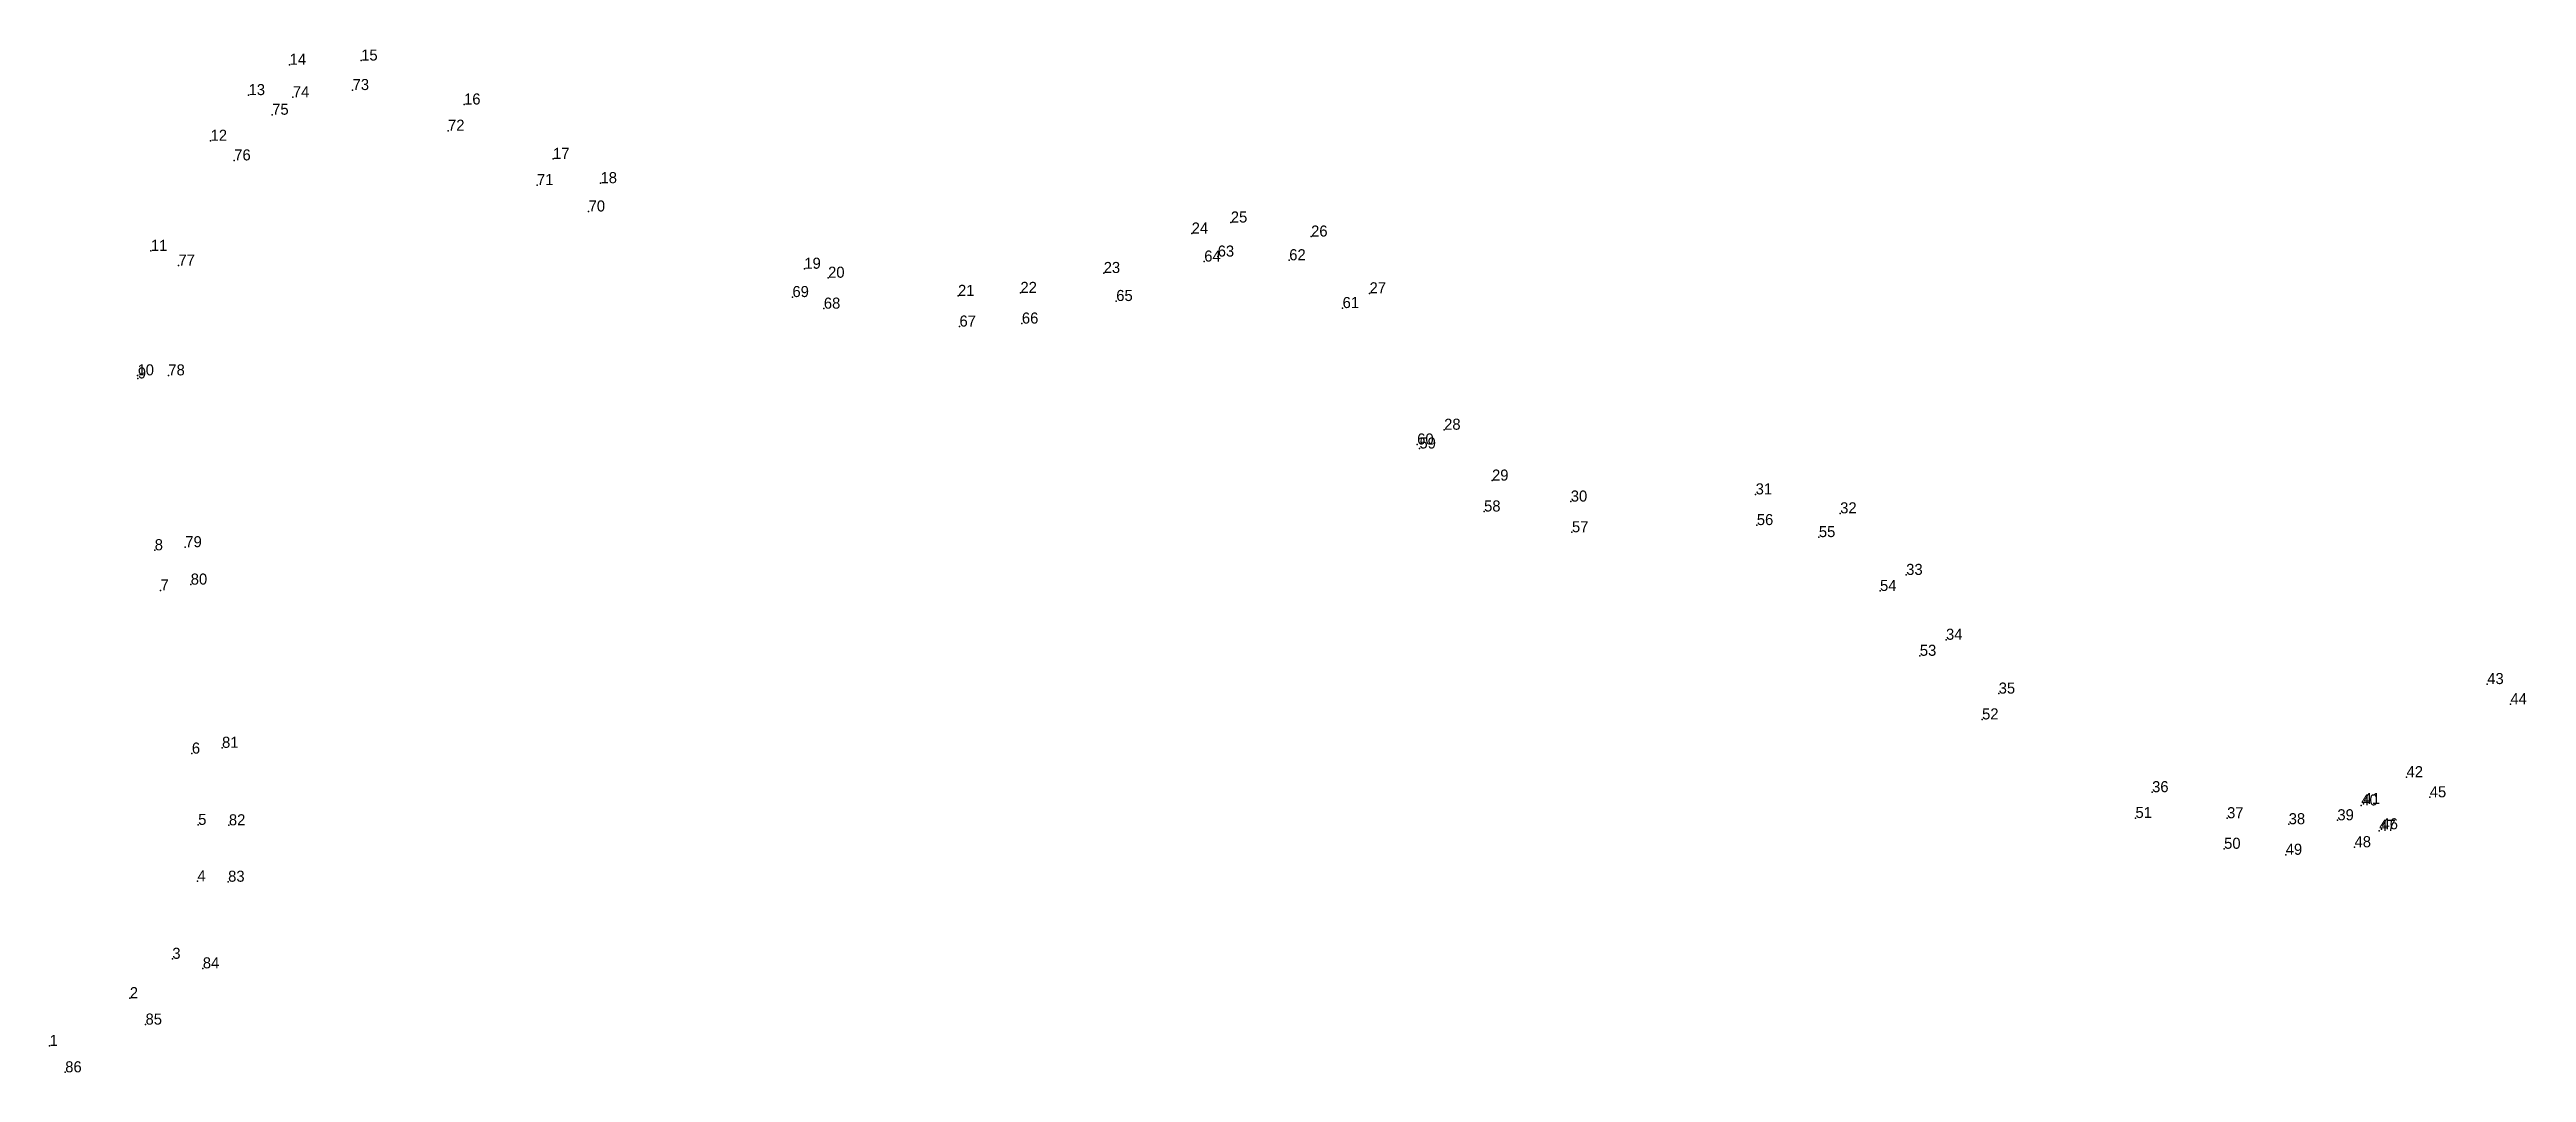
# Model space of a CAD drawing. Header units: metres. Extents: x 544015 to 545673, y 1852479 to 1852839.
# Drawn here: x 545270 to 545673.2, y 1852672.1 to 1852838.7 of the extents above.
import ezdxf

# ---------------------------------------------------------------- set-up
doc = ezdxf.new("R2010")
doc.units = ezdxf.units.M
doc.header["$MEASUREMENT"] = 0
doc.layers.add('Level 12', color=7, linetype='Continuous', lineweight=0)
doc.layers.add('Level 7', color=7, linetype='Continuous', lineweight=0)
doc.styles.add('Style-FmSimple', font='FmSimple.shx')

# ---------------------------------------------------------------- blocks, each defined once
blk = doc.blocks.new('DDCT')
at = {"layer": 'Level 7', "color": 3, "linetype": 'Continuous', "lineweight": 30}
blk.add_point((0, 0), dxfattribs=at)
blk = doc.blocks.new('SHMIA')
at = {"layer": 'Level 12', "color": 2, "linetype": 'Continuous', "lineweight": 0, "style": 'Style-FmSimple'}
blk.add_text('1', height=1.8, dxfattribs=at).set_placement((0, 0))
blk = doc.blocks.new('SHMIA_1')
at = {"layer": 'Level 12', "color": 2, "linetype": 'Continuous', "lineweight": 0, "style": 'Style-FmSimple'}
blk.add_text('2', height=1.8, dxfattribs=at).set_placement((0, 0))
blk = doc.blocks.new('SHMIA_2')
at = {"layer": 'Level 12', "color": 2, "linetype": 'Continuous', "lineweight": 0, "style": 'Style-FmSimple'}
blk.add_text('3', height=1.8, dxfattribs=at).set_placement((0, 0))
blk = doc.blocks.new('SHMIA_3')
at = {"layer": 'Level 12', "color": 2, "linetype": 'Continuous', "lineweight": 0, "style": 'Style-FmSimple'}
blk.add_text('4', height=1.8, dxfattribs=at).set_placement((0, 0))
blk = doc.blocks.new('SHMIA_4')
at = {"layer": 'Level 12', "color": 2, "linetype": 'Continuous', "lineweight": 0, "style": 'Style-FmSimple'}
blk.add_text('5', height=1.8, dxfattribs=at).set_placement((0, 0))
blk = doc.blocks.new('SHMIA_5')
at = {"layer": 'Level 12', "color": 2, "linetype": 'Continuous', "lineweight": 0, "style": 'Style-FmSimple'}
blk.add_text('6', height=1.8, dxfattribs=at).set_placement((0, 0))
blk = doc.blocks.new('SHMIA_6')
at = {"layer": 'Level 12', "color": 2, "linetype": 'Continuous', "lineweight": 0, "style": 'Style-FmSimple'}
blk.add_text('7', height=1.8, dxfattribs=at).set_placement((0, 0))
blk = doc.blocks.new('SHMIA_7')
at = {"layer": 'Level 12', "color": 2, "linetype": 'Continuous', "lineweight": 0, "style": 'Style-FmSimple'}
blk.add_text('8', height=1.8, dxfattribs=at).set_placement((0, 0))
blk = doc.blocks.new('SHMIA_8')
at = {"layer": 'Level 12', "color": 2, "linetype": 'Continuous', "lineweight": 0, "style": 'Style-FmSimple'}
blk.add_text('9', height=1.8, dxfattribs=at).set_placement((0, 0))
blk = doc.blocks.new('SHMIA_9')
at = {"layer": 'Level 12', "color": 2, "linetype": 'Continuous', "lineweight": 0, "style": 'Style-FmSimple'}
blk.add_text('10', height=1.8, dxfattribs=at).set_placement((0, 0))
blk = doc.blocks.new('SHMIA_10')
at = {"layer": 'Level 12', "color": 2, "linetype": 'Continuous', "lineweight": 0, "style": 'Style-FmSimple'}
blk.add_text('11', height=1.8, dxfattribs=at).set_placement((0, 0))
blk = doc.blocks.new('SHMIA_11')
at = {"layer": 'Level 12', "color": 2, "linetype": 'Continuous', "lineweight": 0, "style": 'Style-FmSimple'}
blk.add_text('12', height=1.8, dxfattribs=at).set_placement((0, 0))
blk = doc.blocks.new('SHMIA_12')
at = {"layer": 'Level 12', "color": 2, "linetype": 'Continuous', "lineweight": 0, "style": 'Style-FmSimple'}
blk.add_text('13', height=1.8, dxfattribs=at).set_placement((0, 0))
blk = doc.blocks.new('SHMIA_13')
at = {"layer": 'Level 12', "color": 2, "linetype": 'Continuous', "lineweight": 0, "style": 'Style-FmSimple'}
blk.add_text('14', height=1.8, dxfattribs=at).set_placement((0, 0))
blk = doc.blocks.new('SHMIA_14')
at = {"layer": 'Level 12', "color": 2, "linetype": 'Continuous', "lineweight": 0, "style": 'Style-FmSimple'}
blk.add_text('15', height=1.8, dxfattribs=at).set_placement((0, 0))
blk = doc.blocks.new('SHMIA_15')
at = {"layer": 'Level 12', "color": 2, "linetype": 'Continuous', "lineweight": 0, "style": 'Style-FmSimple'}
blk.add_text('16', height=1.8, dxfattribs=at).set_placement((0, 0))
blk = doc.blocks.new('SHMIA_16')
at = {"layer": 'Level 12', "color": 2, "linetype": 'Continuous', "lineweight": 0, "style": 'Style-FmSimple'}
blk.add_text('17', height=1.8, dxfattribs=at).set_placement((0, 0))
blk = doc.blocks.new('SHMIA_17')
at = {"layer": 'Level 12', "color": 2, "linetype": 'Continuous', "lineweight": 0, "style": 'Style-FmSimple'}
blk.add_text('18', height=1.8, dxfattribs=at).set_placement((0, 0))
blk = doc.blocks.new('SHMIA_18')
at = {"layer": 'Level 12', "color": 2, "linetype": 'Continuous', "lineweight": 0, "style": 'Style-FmSimple'}
blk.add_text('19', height=1.8, dxfattribs=at).set_placement((0, 0))
blk = doc.blocks.new('SHMIA_19')
at = {"layer": 'Level 12', "color": 2, "linetype": 'Continuous', "lineweight": 0, "style": 'Style-FmSimple'}
blk.add_text('20', height=1.8, dxfattribs=at).set_placement((0, 0))
blk = doc.blocks.new('SHMIA_20')
at = {"layer": 'Level 12', "color": 2, "linetype": 'Continuous', "lineweight": 0, "style": 'Style-FmSimple'}
blk.add_text('21', height=1.8, dxfattribs=at).set_placement((0, 0))
blk = doc.blocks.new('SHMIA_21')
at = {"layer": 'Level 12', "color": 2, "linetype": 'Continuous', "lineweight": 0, "style": 'Style-FmSimple'}
blk.add_text('22', height=1.8, dxfattribs=at).set_placement((0, 0))
blk = doc.blocks.new('SHMIA_22')
at = {"layer": 'Level 12', "color": 2, "linetype": 'Continuous', "lineweight": 0, "style": 'Style-FmSimple'}
blk.add_text('23', height=1.8, dxfattribs=at).set_placement((0, 0))
blk = doc.blocks.new('SHMIA_23')
at = {"layer": 'Level 12', "color": 2, "linetype": 'Continuous', "lineweight": 0, "style": 'Style-FmSimple'}
blk.add_text('24', height=1.8, dxfattribs=at).set_placement((0, 0))
blk = doc.blocks.new('SHMIA_24')
at = {"layer": 'Level 12', "color": 2, "linetype": 'Continuous', "lineweight": 0, "style": 'Style-FmSimple'}
blk.add_text('25', height=1.8, dxfattribs=at).set_placement((0, 0))
blk = doc.blocks.new('SHMIA_25')
at = {"layer": 'Level 12', "color": 2, "linetype": 'Continuous', "lineweight": 0, "style": 'Style-FmSimple'}
blk.add_text('26', height=1.8, dxfattribs=at).set_placement((0, 0))
blk = doc.blocks.new('SHMIA_26')
at = {"layer": 'Level 12', "color": 2, "linetype": 'Continuous', "lineweight": 0, "style": 'Style-FmSimple'}
blk.add_text('27', height=1.8, dxfattribs=at).set_placement((0, 0))
blk = doc.blocks.new('SHMIA_27')
at = {"layer": 'Level 12', "color": 2, "linetype": 'Continuous', "lineweight": 0, "style": 'Style-FmSimple'}
blk.add_text('28', height=1.8, dxfattribs=at).set_placement((0, 0))
blk = doc.blocks.new('SHMIA_28')
at = {"layer": 'Level 12', "color": 2, "linetype": 'Continuous', "lineweight": 0, "style": 'Style-FmSimple'}
blk.add_text('29', height=1.8, dxfattribs=at).set_placement((0, 0))
blk = doc.blocks.new('SHMIA_29')
at = {"layer": 'Level 12', "color": 2, "linetype": 'Continuous', "lineweight": 0, "style": 'Style-FmSimple'}
blk.add_text('30', height=1.8, dxfattribs=at).set_placement((0, 0))
blk = doc.blocks.new('SHMIA_30')
at = {"layer": 'Level 12', "color": 2, "linetype": 'Continuous', "lineweight": 0, "style": 'Style-FmSimple'}
blk.add_text('31', height=1.8, dxfattribs=at).set_placement((0, 0))
blk = doc.blocks.new('SHMIA_31')
at = {"layer": 'Level 12', "color": 2, "linetype": 'Continuous', "lineweight": 0, "style": 'Style-FmSimple'}
blk.add_text('32', height=1.8, dxfattribs=at).set_placement((0, 0))
blk = doc.blocks.new('SHMIA_32')
at = {"layer": 'Level 12', "color": 2, "linetype": 'Continuous', "lineweight": 0, "style": 'Style-FmSimple'}
blk.add_text('33', height=1.8, dxfattribs=at).set_placement((0, 0))
blk = doc.blocks.new('SHMIA_33')
at = {"layer": 'Level 12', "color": 2, "linetype": 'Continuous', "lineweight": 0, "style": 'Style-FmSimple'}
blk.add_text('34', height=1.8, dxfattribs=at).set_placement((0, 0))
blk = doc.blocks.new('SHMIA_34')
at = {"layer": 'Level 12', "color": 2, "linetype": 'Continuous', "lineweight": 0, "style": 'Style-FmSimple'}
blk.add_text('35', height=1.8, dxfattribs=at).set_placement((0, 0))
blk = doc.blocks.new('SHMIA_35')
at = {"layer": 'Level 12', "color": 2, "linetype": 'Continuous', "lineweight": 0, "style": 'Style-FmSimple'}
blk.add_text('36', height=1.8, dxfattribs=at).set_placement((0, 0))
blk = doc.blocks.new('SHMIA_36')
at = {"layer": 'Level 12', "color": 2, "linetype": 'Continuous', "lineweight": 0, "style": 'Style-FmSimple'}
blk.add_text('37', height=1.8, dxfattribs=at).set_placement((0, 0))
blk = doc.blocks.new('SHMIA_37')
at = {"layer": 'Level 12', "color": 2, "linetype": 'Continuous', "lineweight": 0, "style": 'Style-FmSimple'}
blk.add_text('38', height=1.8, dxfattribs=at).set_placement((0, 0))
blk = doc.blocks.new('SHMIA_38')
at = {"layer": 'Level 12', "color": 2, "linetype": 'Continuous', "lineweight": 0, "style": 'Style-FmSimple'}
blk.add_text('39', height=1.8, dxfattribs=at).set_placement((0, 0))
blk = doc.blocks.new('SHMIA_39')
at = {"layer": 'Level 12', "color": 2, "linetype": 'Continuous', "lineweight": 0, "style": 'Style-FmSimple'}
blk.add_text('40', height=1.8, dxfattribs=at).set_placement((0, 0))
blk = doc.blocks.new('SHMIA_40')
at = {"layer": 'Level 12', "color": 2, "linetype": 'Continuous', "lineweight": 0, "style": 'Style-FmSimple'}
blk.add_text('41', height=1.8, dxfattribs=at).set_placement((0, 0))
blk = doc.blocks.new('SHMIA_41')
at = {"layer": 'Level 12', "color": 2, "linetype": 'Continuous', "lineweight": 0, "style": 'Style-FmSimple'}
blk.add_text('42', height=1.8, dxfattribs=at).set_placement((0, 0))
blk = doc.blocks.new('SHMIA_42')
at = {"layer": 'Level 12', "color": 2, "linetype": 'Continuous', "lineweight": 0, "style": 'Style-FmSimple'}
blk.add_text('43', height=1.8, dxfattribs=at).set_placement((0, 0))
blk = doc.blocks.new('SHMIA_43')
at = {"layer": 'Level 12', "color": 2, "linetype": 'Continuous', "lineweight": 0, "style": 'Style-FmSimple'}
blk.add_text('44', height=1.8, dxfattribs=at).set_placement((0, 0))
blk = doc.blocks.new('SHMIA_44')
at = {"layer": 'Level 12', "color": 2, "linetype": 'Continuous', "lineweight": 0, "style": 'Style-FmSimple'}
blk.add_text('45', height=1.8, dxfattribs=at).set_placement((0, 0))
blk = doc.blocks.new('SHMIA_45')
at = {"layer": 'Level 12', "color": 2, "linetype": 'Continuous', "lineweight": 0, "style": 'Style-FmSimple'}
blk.add_text('46', height=1.8, dxfattribs=at).set_placement((0, 0))
blk = doc.blocks.new('SHMIA_46')
at = {"layer": 'Level 12', "color": 2, "linetype": 'Continuous', "lineweight": 0, "style": 'Style-FmSimple'}
blk.add_text('47', height=1.8, dxfattribs=at).set_placement((0, 0))
blk = doc.blocks.new('SHMIA_47')
at = {"layer": 'Level 12', "color": 2, "linetype": 'Continuous', "lineweight": 0, "style": 'Style-FmSimple'}
blk.add_text('48', height=1.8, dxfattribs=at).set_placement((0, 0))
blk = doc.blocks.new('SHMIA_48')
at = {"layer": 'Level 12', "color": 2, "linetype": 'Continuous', "lineweight": 0, "style": 'Style-FmSimple'}
blk.add_text('49', height=1.8, dxfattribs=at).set_placement((0, 0))
blk = doc.blocks.new('SHMIA_49')
at = {"layer": 'Level 12', "color": 2, "linetype": 'Continuous', "lineweight": 0, "style": 'Style-FmSimple'}
blk.add_text('50', height=1.8, dxfattribs=at).set_placement((0, 0))
blk = doc.blocks.new('SHMIA_50')
at = {"layer": 'Level 12', "color": 2, "linetype": 'Continuous', "lineweight": 0, "style": 'Style-FmSimple'}
blk.add_text('51', height=1.8, dxfattribs=at).set_placement((0, 0))
blk = doc.blocks.new('SHMIA_51')
at = {"layer": 'Level 12', "color": 2, "linetype": 'Continuous', "lineweight": 0, "style": 'Style-FmSimple'}
blk.add_text('52', height=1.8, dxfattribs=at).set_placement((0, 0))
blk = doc.blocks.new('SHMIA_52')
at = {"layer": 'Level 12', "color": 2, "linetype": 'Continuous', "lineweight": 0, "style": 'Style-FmSimple'}
blk.add_text('53', height=1.8, dxfattribs=at).set_placement((0, 0))
blk = doc.blocks.new('SHMIA_53')
at = {"layer": 'Level 12', "color": 2, "linetype": 'Continuous', "lineweight": 0, "style": 'Style-FmSimple'}
blk.add_text('54', height=1.8, dxfattribs=at).set_placement((0, 0))
blk = doc.blocks.new('SHMIA_54')
at = {"layer": 'Level 12', "color": 2, "linetype": 'Continuous', "lineweight": 0, "style": 'Style-FmSimple'}
blk.add_text('55', height=1.8, dxfattribs=at).set_placement((0, 0))
blk = doc.blocks.new('SHMIA_55')
at = {"layer": 'Level 12', "color": 2, "linetype": 'Continuous', "lineweight": 0, "style": 'Style-FmSimple'}
blk.add_text('56', height=1.8, dxfattribs=at).set_placement((0, 0))
blk = doc.blocks.new('SHMIA_56')
at = {"layer": 'Level 12', "color": 2, "linetype": 'Continuous', "lineweight": 0, "style": 'Style-FmSimple'}
blk.add_text('57', height=1.8, dxfattribs=at).set_placement((0, 0))
blk = doc.blocks.new('SHMIA_57')
at = {"layer": 'Level 12', "color": 2, "linetype": 'Continuous', "lineweight": 0, "style": 'Style-FmSimple'}
blk.add_text('58', height=1.8, dxfattribs=at).set_placement((0, 0))
blk = doc.blocks.new('SHMIA_58')
at = {"layer": 'Level 12', "color": 2, "linetype": 'Continuous', "lineweight": 0, "style": 'Style-FmSimple'}
blk.add_text('59', height=1.8, dxfattribs=at).set_placement((0, 0))
blk = doc.blocks.new('SHMIA_59')
at = {"layer": 'Level 12', "color": 2, "linetype": 'Continuous', "lineweight": 0, "style": 'Style-FmSimple'}
blk.add_text('60', height=1.8, dxfattribs=at).set_placement((0, 0))
blk = doc.blocks.new('SHMIA_60')
at = {"layer": 'Level 12', "color": 2, "linetype": 'Continuous', "lineweight": 0, "style": 'Style-FmSimple'}
blk.add_text('61', height=1.8, dxfattribs=at).set_placement((0, 0))
blk = doc.blocks.new('SHMIA_61')
at = {"layer": 'Level 12', "color": 2, "linetype": 'Continuous', "lineweight": 0, "style": 'Style-FmSimple'}
blk.add_text('62', height=1.8, dxfattribs=at).set_placement((0, 0))
blk = doc.blocks.new('SHMIA_62')
at = {"layer": 'Level 12', "color": 2, "linetype": 'Continuous', "lineweight": 0, "style": 'Style-FmSimple'}
blk.add_text('63', height=1.8, dxfattribs=at).set_placement((0, 0))
blk = doc.blocks.new('SHMIA_63')
at = {"layer": 'Level 12', "color": 2, "linetype": 'Continuous', "lineweight": 0, "style": 'Style-FmSimple'}
blk.add_text('64', height=1.8, dxfattribs=at).set_placement((0, 0))
blk = doc.blocks.new('SHMIA_64')
at = {"layer": 'Level 12', "color": 2, "linetype": 'Continuous', "lineweight": 0, "style": 'Style-FmSimple'}
blk.add_text('65', height=1.8, dxfattribs=at).set_placement((0, 0))
blk = doc.blocks.new('SHMIA_65')
at = {"layer": 'Level 12', "color": 2, "linetype": 'Continuous', "lineweight": 0, "style": 'Style-FmSimple'}
blk.add_text('66', height=1.8, dxfattribs=at).set_placement((0, 0))
blk = doc.blocks.new('SHMIA_66')
at = {"layer": 'Level 12', "color": 2, "linetype": 'Continuous', "lineweight": 0, "style": 'Style-FmSimple'}
blk.add_text('67', height=1.8, dxfattribs=at).set_placement((0, 0))
blk = doc.blocks.new('SHMIA_67')
at = {"layer": 'Level 12', "color": 2, "linetype": 'Continuous', "lineweight": 0, "style": 'Style-FmSimple'}
blk.add_text('68', height=1.8, dxfattribs=at).set_placement((0, 0))
blk = doc.blocks.new('SHMIA_68')
at = {"layer": 'Level 12', "color": 2, "linetype": 'Continuous', "lineweight": 0, "style": 'Style-FmSimple'}
blk.add_text('69', height=1.8, dxfattribs=at).set_placement((0, 0))
blk = doc.blocks.new('SHMIA_69')
at = {"layer": 'Level 12', "color": 2, "linetype": 'Continuous', "lineweight": 0, "style": 'Style-FmSimple'}
blk.add_text('70', height=1.8, dxfattribs=at).set_placement((0, 0))
blk = doc.blocks.new('SHMIA_70')
at = {"layer": 'Level 12', "color": 2, "linetype": 'Continuous', "lineweight": 0, "style": 'Style-FmSimple'}
blk.add_text('71', height=1.8, dxfattribs=at).set_placement((0, 0))
blk = doc.blocks.new('SHMIA_71')
at = {"layer": 'Level 12', "color": 2, "linetype": 'Continuous', "lineweight": 0, "style": 'Style-FmSimple'}
blk.add_text('72', height=1.8, dxfattribs=at).set_placement((0, 0))
blk = doc.blocks.new('SHMIA_72')
at = {"layer": 'Level 12', "color": 2, "linetype": 'Continuous', "lineweight": 0, "style": 'Style-FmSimple'}
blk.add_text('73', height=1.8, dxfattribs=at).set_placement((0, 0))
blk = doc.blocks.new('SHMIA_73')
at = {"layer": 'Level 12', "color": 2, "linetype": 'Continuous', "lineweight": 0, "style": 'Style-FmSimple'}
blk.add_text('74', height=1.8, dxfattribs=at).set_placement((0, 0))
blk = doc.blocks.new('SHMIA_74')
at = {"layer": 'Level 12', "color": 2, "linetype": 'Continuous', "lineweight": 0, "style": 'Style-FmSimple'}
blk.add_text('75', height=1.8, dxfattribs=at).set_placement((0, 0))
blk = doc.blocks.new('SHMIA_75')
at = {"layer": 'Level 12', "color": 2, "linetype": 'Continuous', "lineweight": 0, "style": 'Style-FmSimple'}
blk.add_text('76', height=1.8, dxfattribs=at).set_placement((0, 0))
blk = doc.blocks.new('SHMIA_76')
at = {"layer": 'Level 12', "color": 2, "linetype": 'Continuous', "lineweight": 0, "style": 'Style-FmSimple'}
blk.add_text('77', height=1.8, dxfattribs=at).set_placement((0, 0))
blk = doc.blocks.new('SHMIA_77')
at = {"layer": 'Level 12', "color": 2, "linetype": 'Continuous', "lineweight": 0, "style": 'Style-FmSimple'}
blk.add_text('78', height=1.8, dxfattribs=at).set_placement((0, 0))
blk = doc.blocks.new('SHMIA_78')
at = {"layer": 'Level 12', "color": 2, "linetype": 'Continuous', "lineweight": 0, "style": 'Style-FmSimple'}
blk.add_text('79', height=1.8, dxfattribs=at).set_placement((0, 0))
blk = doc.blocks.new('SHMIA_79')
at = {"layer": 'Level 12', "color": 2, "linetype": 'Continuous', "lineweight": 0, "style": 'Style-FmSimple'}
blk.add_text('80', height=1.8, dxfattribs=at).set_placement((0, 0))
blk = doc.blocks.new('SHMIA_80')
at = {"layer": 'Level 12', "color": 2, "linetype": 'Continuous', "lineweight": 0, "style": 'Style-FmSimple'}
blk.add_text('81', height=1.8, dxfattribs=at).set_placement((0, 0))
blk = doc.blocks.new('SHMIA_81')
at = {"layer": 'Level 12', "color": 2, "linetype": 'Continuous', "lineweight": 0, "style": 'Style-FmSimple'}
blk.add_text('82', height=1.8, dxfattribs=at).set_placement((0, 0))
blk = doc.blocks.new('SHMIA_82')
at = {"layer": 'Level 12', "color": 2, "linetype": 'Continuous', "lineweight": 0, "style": 'Style-FmSimple'}
blk.add_text('83', height=1.8, dxfattribs=at).set_placement((0, 0))
blk = doc.blocks.new('SHMIA_83')
at = {"layer": 'Level 12', "color": 2, "linetype": 'Continuous', "lineweight": 0, "style": 'Style-FmSimple'}
blk.add_text('84', height=1.8, dxfattribs=at).set_placement((0, 0))
blk = doc.blocks.new('SHMIA_84')
at = {"layer": 'Level 12', "color": 2, "linetype": 'Continuous', "lineweight": 0, "style": 'Style-FmSimple'}
blk.add_text('85', height=1.8, dxfattribs=at).set_placement((0, 0))
blk = doc.blocks.new('SHMIA_85')
at = {"layer": 'Level 12', "color": 2, "linetype": 'Continuous', "lineweight": 0, "style": 'Style-FmSimple'}
blk.add_text('86', height=1.8, dxfattribs=at).set_placement((0, 0))

msp = doc.modelspace()

# ---------------------------------------------------------------- block references
at = {"layer": 'Level 12', "color": 2, "linetype": 'Continuous', "lineweight": 0}
for name, p in [('SHMIA_13', (545309.12, 1852836.252)), ('SHMIA_14', (545320.762, 1852836.925)), ('SHMIA_12', (545302.431, 1852831.296)), ('SHMIA_73', (545309.645, 1852830.942)), ('SHMIA_72', (545319.371, 1852832.122)), ('SHMIA_15', (545337.515, 1852829.769)), ('SHMIA_74', (545306.277, 1852828.102)), ('SHMIA_71', (545334.906, 1852825.503)), ('SHMIA_11', (545296.254, 1852823.859)), ('SHMIA_75', (545300.101, 1852820.665)), ('SHMIA_16', (545351.993, 1852820.915)), ('SHMIA_70', (545349.385, 1852816.65)), ('SHMIA_17', (545359.724, 1852816.957)), ('SHMIA_69', (545357.788, 1852812.347)), ('SHMIA_24', (545462.335, 1852810.547)), ('SHMIA_10', (545286.52, 1852805.936)), ('SHMIA_23', (545455.961, 1852808.755)), ('SHMIA_25', (545475.404, 1852808.265)), ('SHMIA_76', (545291.018, 1852803.533)), ('SHMIA_18', (545392.905, 1852803.021)), ('SHMIA_19', (545396.773, 1852801.557)), ('SHMIA_22', (545441.639, 1852802.329)), ('SHMIA_63', (545458.008, 1852804.193)), ('SHMIA_62', (545460.198, 1852805.005)), ('SHMIA_61', (545471.845, 1852804.404)), ('SHMIA_68', (545390.968, 1852798.411)), ('SHMIA_20', (545417.921, 1852798.6)), ('SHMIA_21', (545428.083, 1852799.087)), ('SHMIA_64', (545443.685, 1852797.767)), ('SHMIA_26', (545484.915, 1852799.016)), ('SHMIA_67', (545396.081, 1852796.521)), ('SHMIA_66', (545418.16, 1852793.606)), ('SHMIA_65', (545428.322, 1852794.093)), ('SHMIA_60', (545480.528, 1852796.619)), ('SHMIA_9', (545284.35, 1852785.656)), ('SHMIA_77', (545289.372, 1852785.653)), ('SHMIA_8', (545284.397, 1852785.162)), ('SHMIA_59', (545492.67, 1852774.4)), ('SHMIA_58', (545493.04, 1852773.745)), ('SHMIA_27', (545497.058, 1852776.798)), ('SHMIA_28', (545504.854, 1852768.522)), ('SHMIA_29', (545517.673, 1852765.105)), ('SHMIA_30', (545547.769, 1852766.271)), ('SHMIA_57', (545503.562, 1852763.485)), ('SHMIA_55', (545547.963, 1852761.275)), ('SHMIA_31', (545561.531, 1852763.185)), ('SHMIA_7', (545287.158, 1852757.18)), ('SHMIA_78', (545292.134, 1852757.671)), ('SHMIA_56', (545517.866, 1852760.109)), ('SHMIA_54', (545558.059, 1852759.314)), ('SHMIA_32', (545572.281, 1852753.162)), ('SHMIA_6', (545288.105, 1852750.645)), ('SHMIA_79', (545293.016, 1852751.586)), ('SHMIA_53', (545568.018, 1852750.549)), ('SHMIA_33', (545578.759, 1852742.593)), ('SHMIA_52', (545574.496, 1852739.98)), ('SHMIA_34', (545587.333, 1852733.832)), ('SHMIA_42', (545666.864, 1852735.378)), ('SHMIA_51', (545584.629, 1852729.626)), ('SHMIA_43', (545670.643, 1852732.104)), ('SHMIA_80', (545298.114, 1852724.999)), ('SHMIA_5', (545293.204, 1852724.057)), ('SHMIA_35', (545612.309, 1852717.774)), ('SHMIA_41', (545653.729, 1852720.218)), ('SHMIA_44', (545657.508, 1852716.944)), ('SHMIA_50', (545609.605, 1852713.568)), ('SHMIA_36', (545624.516, 1852713.535)), ('SHMIA_38', (545642.472, 1852713.199)), ('SHMIA_39', (545646.359, 1852715.623)), ('SHMIA_40', (545646.741, 1852715.861)), ('SHMIA_4', (545294.228, 1852712.448)), ('SHMIA_81', (545299.227, 1852712.38)), ('SHMIA_37', (545634.543, 1852712.558)), ('SHMIA_47', (545645.265, 1852708.812)), ('SHMIA_46', (545649.272, 1852711.474)), ('SHMIA_45', (545649.651, 1852711.726)), ('SHMIA_49', (545624.031, 1852708.558)), ('SHMIA_48', (545634.059, 1852707.582)), ('SHMIA_3', (545294.103, 1852703.259)), ('SHMIA_82', (545299.103, 1852703.191)), ('SHMIA_2', (545290.02, 1852690.636)), ('SHMIA_83', (545294.984, 1852689.083)), ('SHMIA_1', (545283.105, 1852684.225)), ('SHMIA', (545270.03, 1852676.45)), ('SHMIA_84', (545285.66, 1852679.927)), ('SHMIA_85', (545272.585, 1852672.152))]:
    msp.add_blockref(name, p, dxfattribs=at)
at = {"layer": 'Level 7', "color": 3, "linetype": 'Continuous', "lineweight": 30}
for p in [(545309.12, 1852836.252), (545320.762, 1852836.925), (545319.371, 1852832.122), (545302.431, 1852831.296), (545306.277, 1852828.102), (545309.645, 1852830.942), (545337.515, 1852829.769), (545296.254, 1852823.859), (545334.906, 1852825.503), (545300.101, 1852820.665), (545351.993, 1852820.915), (545349.385, 1852816.65), (545359.724, 1852816.957), (545357.788, 1852812.347), (545455.961, 1852808.755), (545462.335, 1852810.547), (545475.404, 1852808.265), (545286.52, 1852805.936), (545291.018, 1852803.533), (545458.008, 1852804.193), (545460.198, 1852805.005), (545471.845, 1852804.404), (545392.905, 1852803.021), (545396.773, 1852801.557), (545441.639, 1852802.329), (545390.968, 1852798.411), (545396.081, 1852796.521), (545417.921, 1852798.6), (545428.083, 1852799.087), (545443.685, 1852797.767), (545480.528, 1852796.619), (545484.915, 1852799.016), (545418.16, 1852793.606), (545428.322, 1852794.093), (545284.35, 1852785.656), (545284.397, 1852785.162), (545289.372, 1852785.653), (545497.058, 1852776.798), (545492.67, 1852774.4), (545493.04, 1852773.745), (545504.854, 1852768.522), (545503.562, 1852763.485), (545517.673, 1852765.105), (545547.769, 1852766.271), (545561.531, 1852763.185), (545517.866, 1852760.109), (545547.963, 1852761.275), (545558.059, 1852759.314), (545287.158, 1852757.18), (545292.134, 1852757.671), (545293.016, 1852751.586), (545572.281, 1852753.162), (545288.105, 1852750.645), (545568.018, 1852750.549), (545574.496, 1852739.98), (545578.759, 1852742.593), (545666.864, 1852735.378), (545587.333, 1852733.832), (545670.643, 1852732.104), (545584.629, 1852729.626), (545293.204, 1852724.057), (545298.114, 1852724.999), (545653.729, 1852720.218), (545612.309, 1852717.774), (545646.359, 1852715.623), (545646.741, 1852715.861), (545657.508, 1852716.944), (545294.228, 1852712.448), (545299.227, 1852712.38), (545609.605, 1852713.568), (545624.516, 1852713.535), (545634.543, 1852712.558), (545642.472, 1852713.199), (545649.272, 1852711.474), (545649.651, 1852711.726), (545624.031, 1852708.558), (545634.059, 1852707.582), (545645.265, 1852708.812), (545294.103, 1852703.259), (545299.103, 1852703.191), (545290.02, 1852690.636), (545294.984, 1852689.083), (545283.105, 1852684.225), (545285.66, 1852679.927), (545270.03, 1852676.45), (545272.585, 1852672.152)]:
    msp.add_blockref('DDCT', p, dxfattribs=at)

doc.saveas('drawing.dxf')
